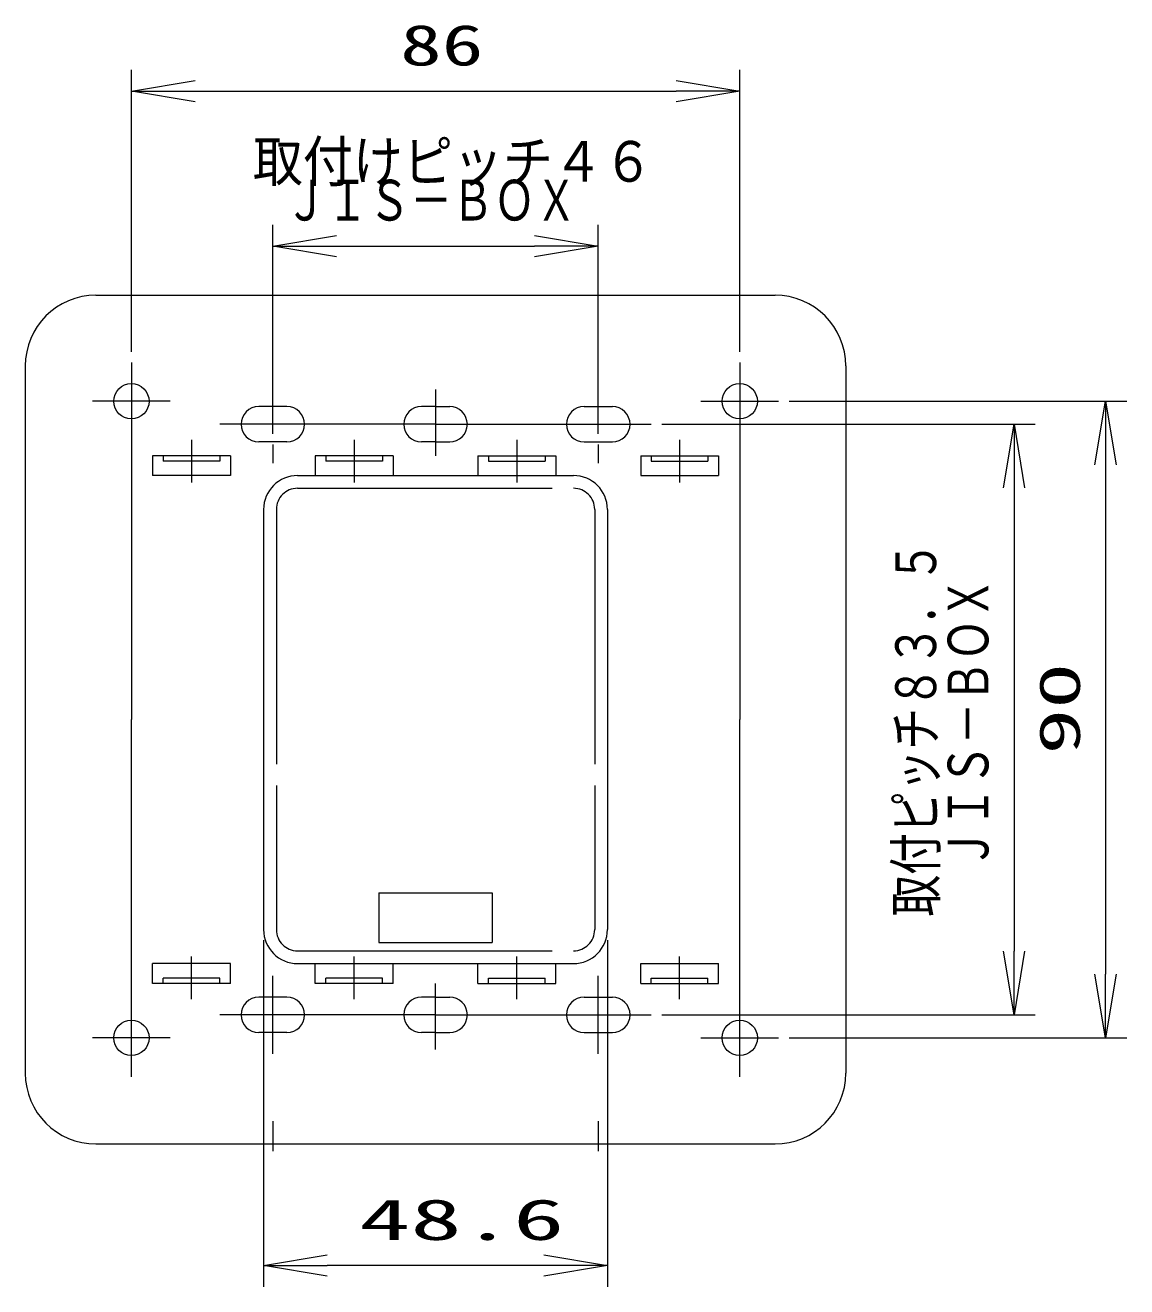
# Model space of a CAD drawing. Units: millimetres on the paper. Extents: x -305 to 305, y -152 to 152.
# Drawn here: x -115.5 to -63.6, y -25.2 to 34.2 of the extents above; entities that cross this region are included whole.
import ezdxf
from ezdxf.enums import TextEntityAlignment as Align

# ---------------------------------------------------------------- set-up
doc = ezdxf.new("R2010")
doc.units = ezdxf.units.MM
doc.linetypes.add('LONG_CHAIN', pattern=[21, 18, -1, 1, -1])
doc.linetypes.add('LONG_DASHED2', pattern=[13, 12, -1])
doc.layers.add('0-1_0', color=7, linetype='Continuous', lineweight=9)
doc.layers.add('0-2_RV', color=7, linetype='Continuous', lineweight=9)
doc.styles.add('ＭＳ ゴシック', font='')
doc.styles.get('ＭＳ ゴシック').set_extended_font_data('MS Gothic')

# ---------------------------------------------------------------- blocks, each defined once
blk = doc.blocks.new('_OPEN')
at = {"layer": '0-1_0'}
blk.add_line((0, 0), (-1, 0), dxfattribs=at)
blk.add_lwpolyline([(-1, 0.1667), (0, 0), (-1, -0.1667)], dxfattribs=at)

msp = doc.modelspace()

# ---------------------------------------------------------------- linework, layer by layer
at = {"layer": '0-2_RV'}
for p, q in [((-110.536, 18.828), (-110.536, 32.113)), ((-81.87, 18.828), (-81.87, 32.113)), ((-107.536, 31.113), (-84.87, 31.113)), ((-103.87, 14.958), (-103.87, 24.807)), ((-88.536, 14.958), (-88.536, 24.807)), ((-100.87, 23.807), (-91.536, 23.807)), ((-112.203, 21.495), (-80.203, 21.495)), ((-115.536, 18.161), (-115.536, -15.172)), ((-76.87, 18.161), (-76.87, -15.172)), ((-103.203, 16.245), (-104.536, 16.245)), ((-96.203, 16.245), (-96.87, 16.245)), ((-96.203, 16.245), (-95.536, 16.245)), ((-89.203, 16.245), (-87.87, 16.245)), ((-79.536, 16.495), (-63.631, 16.495)), ((-85.536, 15.411), (-67.943, 15.411)), ((-103.203, 14.578), (-104.536, 14.578)), ((-96.203, 14.578), (-96.87, 14.578)), ((-96.203, 14.578), (-95.536, 14.578)), ((-89.203, 14.578), (-87.87, 14.578)), ((-105.87, 13.928), (-109.536, 13.928)), ((-109.536, 13.928), (-109.536, 12.995)), ((-109.036, 13.928), (-109.036, 13.678)), ((-106.37, 13.678), (-109.036, 13.678)), ((-106.37, 13.928), (-106.37, 13.678)), ((-105.87, 13.928), (-105.87, 12.995)), ((-98.203, 13.928), (-101.87, 13.928)), ((-101.87, 13.928), (-101.87, 12.995)), ((-101.37, 13.928), (-101.37, 13.678)), ((-98.703, 13.678), (-101.37, 13.678)), ((-98.703, 13.928), (-98.703, 13.678)), ((-98.203, 13.928), (-98.203, 12.995)), ((-94.203, 13.928), (-90.536, 13.928)), ((-94.203, 13.928), (-94.203, 12.995)), ((-93.703, 13.928), (-93.703, 13.678)), ((-93.703, 13.678), (-91.036, 13.678)), ((-91.036, 13.928), (-91.036, 13.678)), ((-90.536, 13.928), (-90.536, 12.995)), ((-86.536, 13.928), (-82.87, 13.928)), ((-86.536, 13.928), (-86.536, 12.995)), ((-86.036, 13.928), (-86.036, 13.678)), ((-86.036, 13.678), (-83.37, 13.678)), ((-83.37, 13.928), (-83.37, 13.678)), ((-82.87, 13.928), (-82.87, 12.995)), ((-64.631, 13.495), (-64.631, -10.505)), ((-105.87, 12.995), (-109.536, 12.995)), ((-102.703, 12.995), (-89.703, 12.995)), ((-86.536, 12.995), (-82.87, 12.995)), ((-68.943, 12.411), (-68.943, -9.422)), ((-104.303, 11.395), (-104.303, -8.405)), ((-88.103, 11.395), (-88.103, -8.405)), ((-98.87, -6.672), (-93.536, -6.672)), ((-98.87, -6.672), (-98.87, -9.005)), ((-93.536, -6.672), (-93.536, -9.005)), ((-104.303, -8.905), (-104.303, -25.236)), ((-88.103, -8.905), (-88.103, -25.236)), ((-98.87, -9.005), (-93.536, -9.005)), ((-105.87, -10.005), (-109.536, -10.005)), ((-109.536, -10.939), (-109.536, -10.005)), ((-105.87, -10.939), (-105.87, -10.005)), ((-102.703, -10.005), (-89.703, -10.005)), ((-101.87, -10.939), (-101.87, -10.005)), ((-98.203, -10.939), (-98.203, -10.005)), ((-94.203, -10.939), (-94.203, -10.005)), ((-90.536, -10.939), (-90.536, -10.005)), ((-86.536, -10.005), (-82.87, -10.005)), ((-86.536, -10.939), (-86.536, -10.005)), ((-82.87, -10.939), (-82.87, -10.005)), ((-106.37, -10.689), (-109.036, -10.689)), ((-109.036, -10.939), (-109.036, -10.689)), ((-106.37, -10.939), (-106.37, -10.689)), ((-101.37, -10.939), (-101.37, -10.689)), ((-98.703, -10.689), (-101.37, -10.689)), ((-98.703, -10.939), (-98.703, -10.689)), ((-93.703, -10.939), (-93.703, -10.689)), ((-93.703, -10.689), (-91.036, -10.689)), ((-91.036, -10.939), (-91.036, -10.689)), ((-86.036, -10.689), (-83.37, -10.689)), ((-86.036, -10.939), (-86.036, -10.689)), ((-83.37, -10.939), (-83.37, -10.689)), ((-105.87, -10.939), (-109.536, -10.939)), ((-98.203, -10.939), (-101.87, -10.939)), ((-94.203, -10.939), (-90.536, -10.939)), ((-86.536, -10.939), (-82.87, -10.939)), ((-103.203, -11.589), (-104.536, -11.589)), ((-96.203, -11.589), (-96.87, -11.589)), ((-96.203, -11.589), (-95.536, -11.589)), ((-89.203, -11.589), (-87.87, -11.589)), ((-85.536, -12.422), (-67.943, -12.422)), ((-103.203, -13.255), (-104.536, -13.255)), ((-96.203, -13.255), (-96.87, -13.255)), ((-96.203, -13.255), (-95.536, -13.255)), ((-89.203, -13.255), (-87.87, -13.255)), ((-79.536, -13.505), (-63.631, -13.505)), ((-112.203, -18.505), (-80.203, -18.505)), ((-91.103, -24.236), (-101.303, -24.236))]:
    msp.add_line(p, q, dxfattribs=at)
at = {"layer": '0-2_RV', "linetype": 'LONG_CHAIN'}
for p, q in [((-110.536, 18.328), (-110.536, 1.495)), ((-81.87, 18.328), (-81.87, 1.495)), ((-96.203, 17.05), (-96.203, 13.928)), ((-108.703, 16.495), (-112.37, 16.495)), ((-83.703, 16.495), (-80.036, 16.495)), ((-96.203, 15.411), (-106.37, 15.411)), ((-96.203, 15.411), (-86.036, 15.411)), ((-107.703, 14.678), (-107.703, 12.661)), ((-103.87, 14.458), (-103.87, 13.578)), ((-100.036, 14.678), (-100.036, 12.661)), ((-92.37, 14.678), (-92.37, 12.661)), ((-88.536, 14.458), (-88.536, 13.578)), ((-84.703, 14.678), (-84.703, 12.661)), ((-110.536, -15.339), (-110.536, 1.495)), ((-81.87, -15.339), (-81.87, 1.495)), ((-107.703, -11.689), (-107.703, -9.672)), ((-100.036, -11.689), (-100.036, -9.672)), ((-92.37, -11.689), (-92.37, -9.672)), ((-84.703, -11.689), (-84.703, -9.672)), ((-103.87, -14.255), (-103.87, -10.589)), ((-88.536, -14.255), (-88.536, -10.589)), ((-96.203, -14.061), (-96.203, -10.939)), ((-96.203, -12.422), (-106.37, -12.422)), ((-96.203, -12.422), (-86.036, -12.422)), ((-108.703, -13.505), (-112.37, -13.505)), ((-83.703, -13.505), (-80.036, -13.505)), ((-103.87, -17.439), (-103.87, -18.839)), ((-88.536, -17.439), (-88.536, -18.839))]:
    msp.add_line(p, q, dxfattribs=at)
at = {"layer": '0-2_RV', "linetype": 'LONG_DASHED2'}
for p, q in [((-102.703, 12.395), (-89.703, 12.395)), ((-103.703, 11.395), (-103.703, -8.405)), ((-88.703, 11.395), (-88.703, -8.405)), ((-102.703, -9.405), (-89.703, -9.405))]:
    msp.add_line(p, q, dxfattribs=at)
at = {"layer": '0-2_RV'}
for centre in [(-110.536, 16.495), (-81.87, 16.495), (-110.536, -13.505), (-81.87, -13.505)]:
    msp.add_circle(centre, 0.833, dxfattribs=at)
for centre, radius, start, end in [((-112.203, 18.161), 3.333, 90, 180), ((-80.203, 18.161), 3.333, 0, 90), ((-104.536, 15.411), 0.833, 90, 180), ((-103.203, 15.411), 0.833, 0, 90), ((-96.87, 15.411), 0.833, 90, 180), ((-95.536, 15.411), 0.833, 0, 90), ((-89.203, 15.411), 0.833, 90, 180), ((-87.87, 15.411), 0.833, 0, 90), ((-104.536, 15.411), 0.833, 180, 270), ((-103.203, 15.411), 0.833, 270, 0), ((-96.87, 15.411), 0.833, 180, 270), ((-95.536, 15.411), 0.833, 270, 0), ((-89.203, 15.411), 0.833, 180, 270), ((-87.87, 15.411), 0.833, 270, 0), ((-102.703, 11.395), 1.6, 90, 180), ((-89.703, 11.395), 1.6, 0, 90), ((-102.703, -8.405), 1.6, 180, 270), ((-89.703, -8.405), 1.6, 270, 0), ((-104.536, -12.422), 0.833, 90, 180), ((-103.203, -12.422), 0.833, 0, 90), ((-96.87, -12.422), 0.833, 90, 180), ((-95.536, -12.422), 0.833, 0, 90), ((-89.203, -12.422), 0.833, 90, 180), ((-87.87, -12.422), 0.833, 0, 90), ((-104.536, -12.422), 0.833, 180, 270), ((-103.203, -12.422), 0.833, 270, 0), ((-96.87, -12.422), 0.833, 180, 270), ((-95.536, -12.422), 0.833, 270, 0), ((-89.203, -12.422), 0.833, 180, 270), ((-87.87, -12.422), 0.833, 270, 0), ((-112.203, -15.172), 3.333, 180, 270), ((-80.203, -15.172), 3.333, 270, 0)]:
    msp.add_arc(centre, radius, start, end, dxfattribs=at)
at = {"layer": '0-2_RV', "linetype": 'LONG_DASHED2'}
for centre, start, end in [((-102.703, 11.395), 90, 180), ((-89.703, 11.395), 0, 90), ((-102.703, -8.405), 180, 270), ((-89.703, -8.405), 270, 0)]:
    msp.add_arc(centre, 1, start, end, dxfattribs=at)

# ---------------------------------------------------------------- block references
at = {"layer": '0-2_RV', "xscale": 3, "yscale": 3}
for p, rotation in [((-110.536, 31.113), 180), ((-103.87, 23.807), 180), ((-64.631, 16.495), 90), ((-68.943, 15.411), 90), ((-68.943, -12.422), 270), ((-64.631, -13.505), 270), ((-104.303, -24.236), 180)]:
    msp.add_blockref('_OPEN', p, dxfattribs=dict(at, rotation=rotation))
for p in [(-81.87, 31.113), (-88.536, 23.807), (-88.103, -24.236)]:
    msp.add_blockref('_OPEN', p, dxfattribs=at)

# ---------------------------------------------------------------- texts
at = {"layer": '0-2_RV', "style": 'ＭＳ ゴシック'}
for s, width, p in [('86', 1.5, (-97.87, 31.743)), ('取付けピッチ４６', 0.9, (-104.813, 26.266)), ('ＪＩＳ－ＢＯＸ', 0.75, (-103.292, 24.436)), ('48.6', 1.85, (-99.803, -23.606))]:
    msp.add_text(s, height=1.921, dxfattribs=dict(at, width=width)).set_placement(p, align=Align.BOTTOM_LEFT)
for s, height, width, p in [('取付ピッチ８３．５', 1.921, 0.75, (-72.038, -7.789)), ('ＪＩＳ－ＢＯＸ', 1.921, 0.75, (-69.573, -5.566)), ('90', 1.924, 1.65, (-65.261, -0.155))]:
    msp.add_text(s, height=height, rotation=90, dxfattribs=dict(at, width=width)).set_placement(p, align=Align.BOTTOM_LEFT)

doc.saveas('drawing.dxf')
